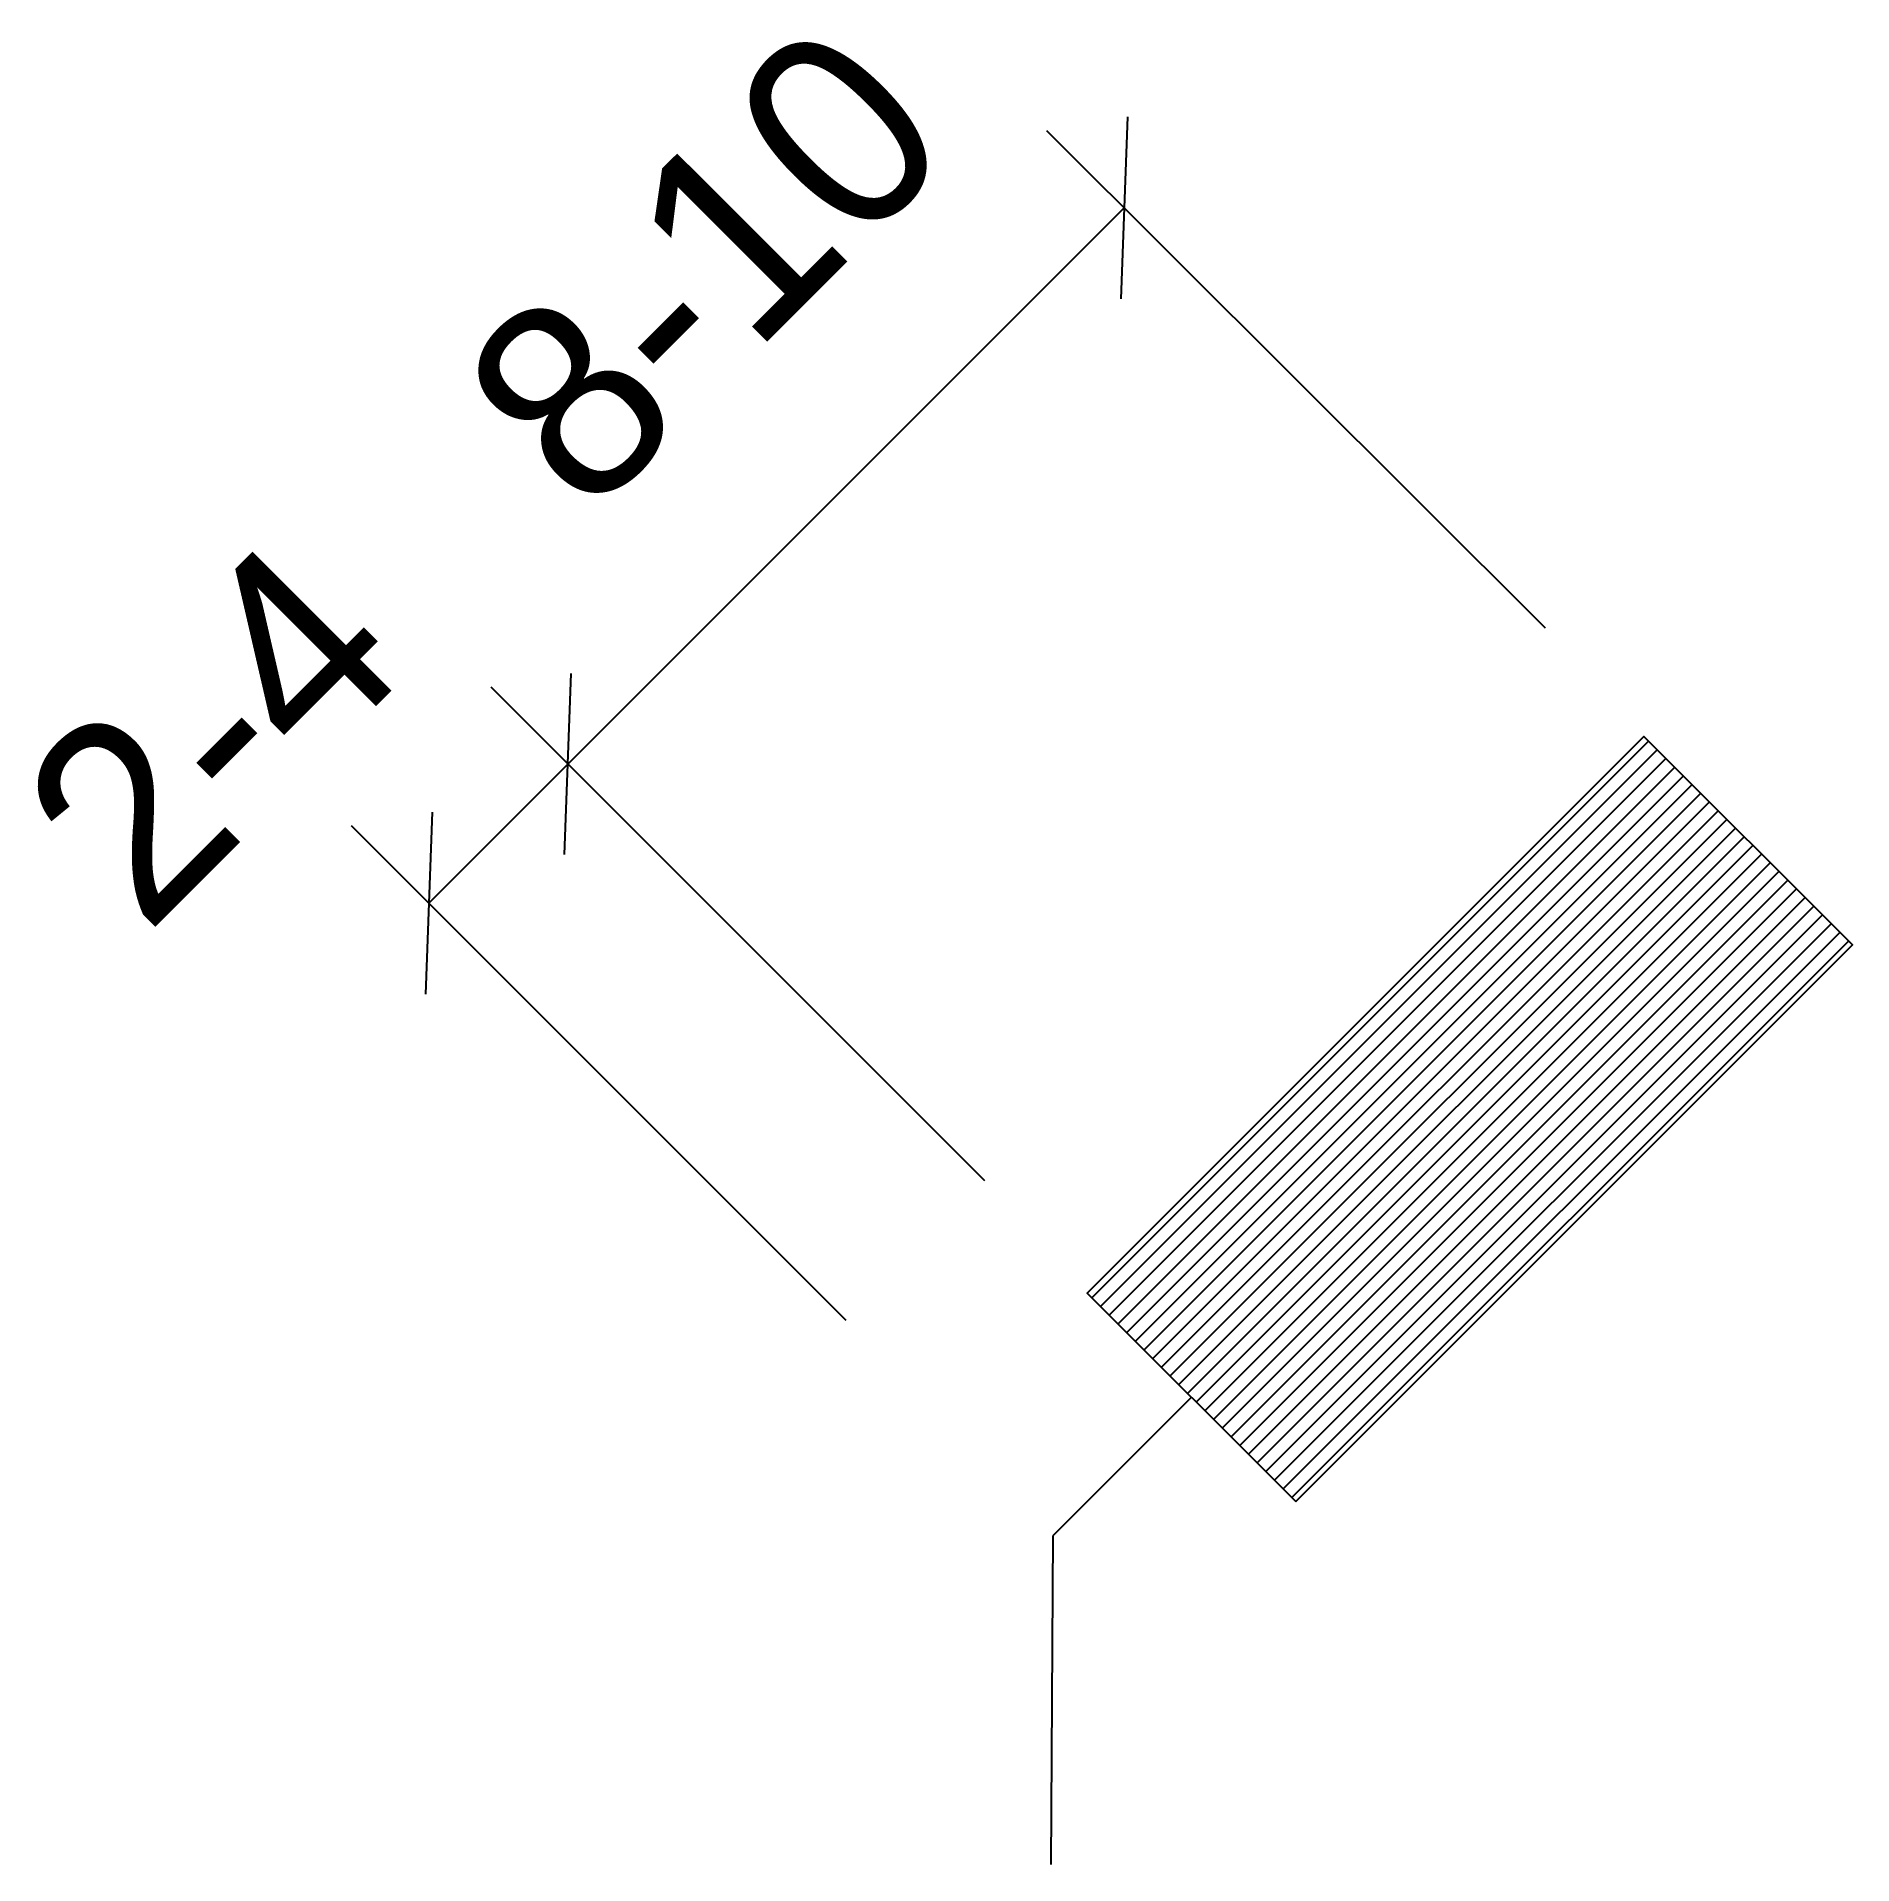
# Model space of a CAD drawing. Header units: metres. Extents: x 10.6 to 29, y 8.1 to 26.7.
import ezdxf

# ---------------------------------------------------------------- set-up
doc = ezdxf.new("R2010")
doc.units = ezdxf.units.M

msp = doc.modelspace()

# ---------------------------------------------------------------- hatches: boundary and pattern name
h = msp.add_hatch()
h.set_pattern_fill('SOLID')
h.paths.add_polyline_path([(21.26, 13.93), (23.38, 11.81), (29.04, 17.47), (26.92, 19.59)])

# ---------------------------------------------------------------- linework, layer by layer
for p, q in [((21.67, 25.89), (21.6, 24.04)), ((25.92, 20.69), (20.85, 25.75)), ((21.64, 24.97), (14.57, 17.9)), ((20.22, 15.07), (15.2, 20.09)), ((16.01, 20.23), (15.94, 18.39)), ((14.6, 18.82), (14.53, 16.97)), ((18.81, 13.65), (13.78, 18.68)), ((22.32, 12.87), (20.91, 11.46)), ((20.91, 11.46), (20.89, 8.12))]:
    msp.add_line(p, q)
msp.add_lwpolyline([(23.38, 11.81), (29.04, 17.47), (26.92, 19.59), (21.26, 13.93)], close=True)

# ---------------------------------------------------------------- texts
for s, p in [('8-10', (16.18, 21.78)), ('2-4', (11.69, 17.56))]:
    msp.add_text(s, height=2, rotation=45).set_placement(p)

doc.saveas('drawing.dxf')
